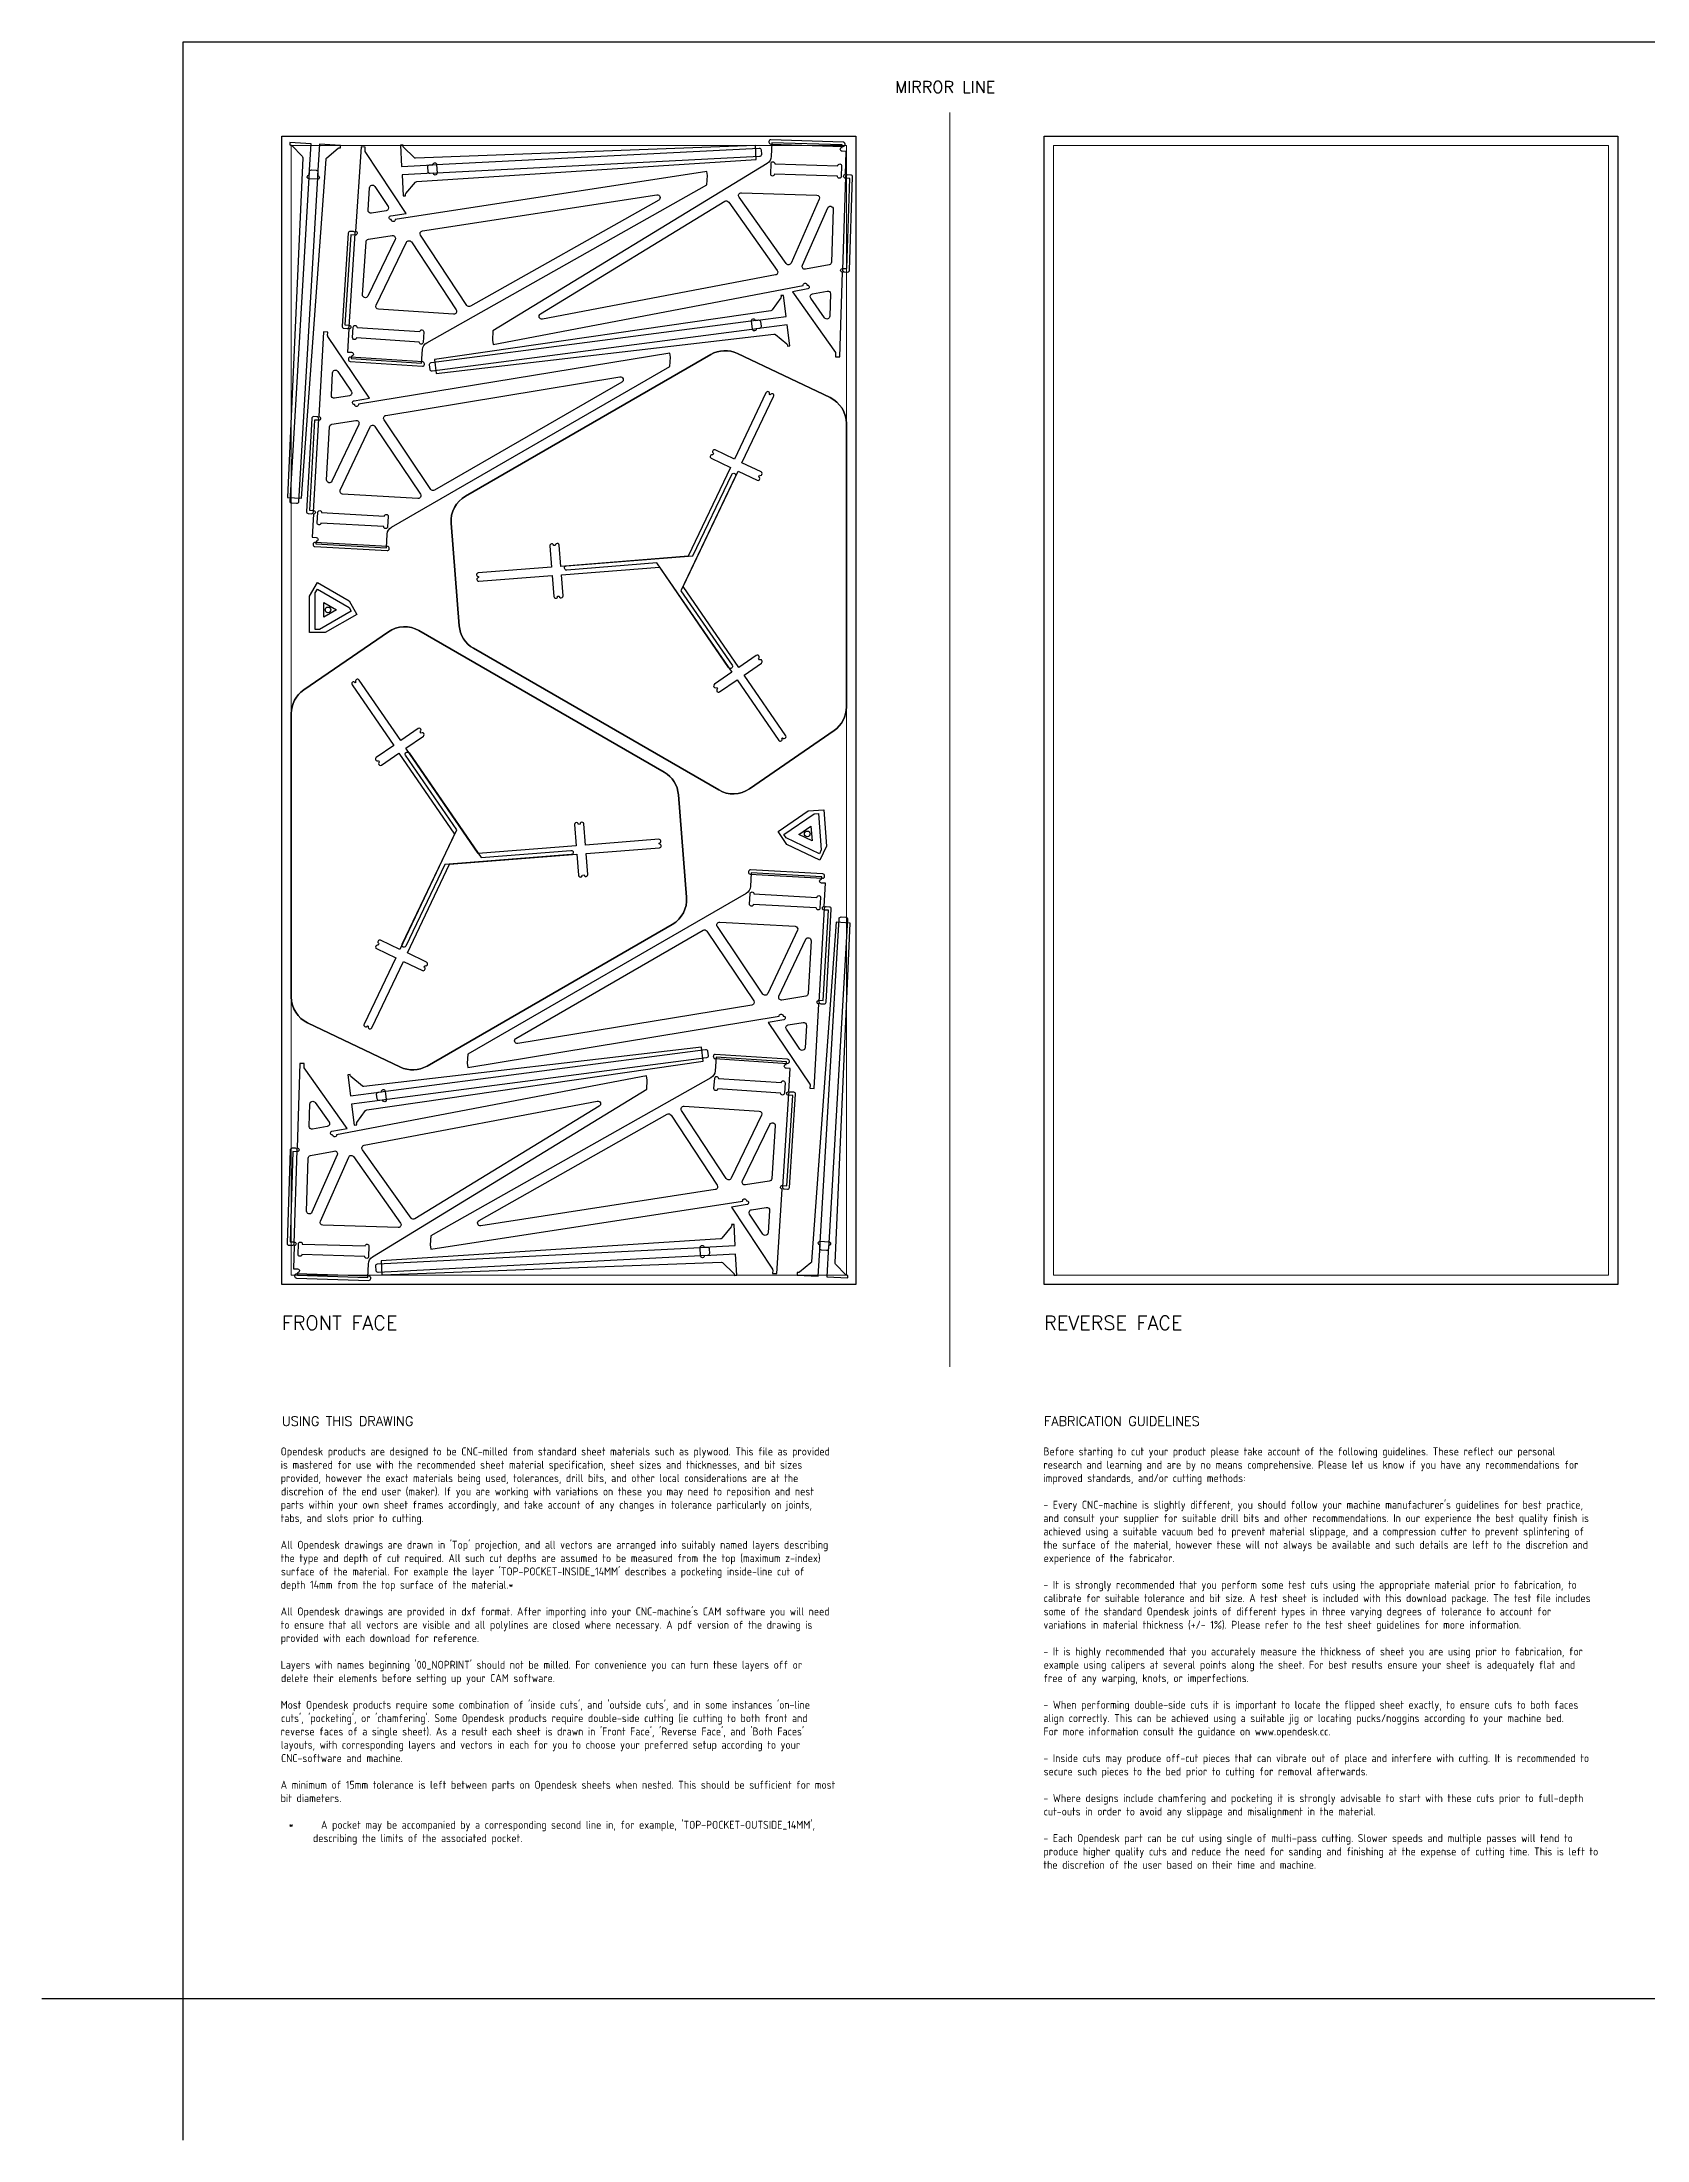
# Model space of a CAD drawing. Header units: millimetres. Extents: x -300 to 5880, y -300 to 4158.
# Drawn here: x -300 to 3112, y -300 to 4158 of the extents above; entities that cross this region are included whole.
import ezdxf
from ezdxf.enums import TextEntityAlignment as Align

# ---------------------------------------------------------------- set-up
doc = ezdxf.new("R2010")
doc.units = ezdxf.units.MM
doc.layers.add('00-NOPRINT_TEXT', color=7, linetype='Continuous', lineweight=25)
doc.layers.add('00_NOPRINT_TOLERANCE', color=7, linetype='Continuous', lineweight=5)
for name, color, linetype, lineweight, true_color in [('BOARD_$TH-NOMINAL', 3, 'Continuous', 30, 0x00ff00), ('TOP-CUT-INSIDE_18.0MM', 1, 'Continuous', 25, 0xff1c00), ('TOP-CUT-OUTSIDE_18.0MM', 220, 'Continuous', 25, 0xff00d1), ('TOP-HOLE-12.0MM-DIAM_18.0MM', 3, 'Continuous', 25, 0x00ff0c), ('TOP-POCKET-INSIDE_9.0MM', 60, 'Continuous', 25, 0xb0ff00), ('TOP-POCKET-OUTSIDE_9.0MM', 40, 'Continuous', 25, 0xffaa00)]:
    doc.layers.add(name, color=color, linetype=linetype, lineweight=lineweight, true_color=true_color)
doc.layers.add('TOP-CHAMFER-ONLINE_14.0MM', color=70, linetype='Continuous', true_color=0x8fff00)
doc.styles.add('OD-ISOCP-17_240', font='isocp.shx')
doc.styles.add('OD-ISOCP-17_241', font='isocp.shx')
doc.styles.add('OD-ISOCP-17_242', font='isocp.shx')
doc.styles.add('OD-ISOCP-17_243', font='isocp.shx')
doc.styles.add('OD-ISOCP-17_244', font='isocp.shx')
doc.styles.add('OD-ISOCP-17_245', font='isocp.shx')
doc.styles.add('OD-ISOCP-17_246', font='isocp.shx')
doc.styles.add('OD-ISOCP-17_247', font='isocp.shx')
doc.styles.add('OD-ISOCP-17_248', font='isocp.shx')
doc.styles.add('OD-ISOCP-17_249', font='isocp.shx')
doc.styles.add('OD-ISOCP-17_250', font='isocp.shx')
doc.styles.add('OD-ISOCP-17_251', font='isocp.shx')
doc.styles.add('OD-ISOCP-17_252', font='isocp.shx')
doc.styles.add('OD-ISOCP-17_253', font='isocp.shx')
doc.styles.add('OD-ISOCP-17_254', font='isocp.shx')
doc.styles.add('OD-ISOCP-17_255', font='isocp.shx')
doc.styles.add('OD-ISOCP-17_256', font='isocp.shx')
doc.styles.add('OD-ISOCP-17_257', font='isocp.shx')
doc.styles.add('OD-ISOCP-17_258', font='isocp.shx')
doc.styles.add('OD-ISOCP-17_259', font='isocp.shx')
doc.styles.add('OD-ISOCP-17_260', font='isocp.shx')
doc.styles.add('OD-ISOCP-17_261', font='isocp.shx')
doc.styles.add('OD-ISOCP-17_262', font='isocp.shx')
doc.styles.add('OD-ISOCP-17_263', font='isocp.shx')
doc.styles.add('OD-ISOCP-17_264', font='isocp.shx')
doc.styles.add('OD-ISOCP-17_265', font='isocp.shx')
doc.styles.add('OD-ISOCP-17_266', font='isocp.shx')
doc.styles.add('OD-ISOCP-17_267', font='isocp.shx')
doc.styles.add('OD-ISOCP-17_268', font='isocp.shx')
doc.styles.add('OD-ISOCP-17_269', font='isocp.shx')
doc.styles.add('OD-ISOCP-17_270', font='isocp.shx')
doc.styles.add('OD-ISOCP-17_271', font='isocp.shx')
doc.styles.add('OD-ISOCP-17_272', font='isocp.shx')
doc.styles.add('OD-ISOCP-17_273', font='isocp.shx')
doc.styles.add('OD-ISOCP-17_274', font='isocp.shx')
doc.styles.add('OD-ISOCP-17_275', font='isocp.shx')
doc.styles.add('OD-ISOCP-17_276', font='isocp.shx')
doc.styles.add('OD-ISOCP-17_277', font='isocp.shx')
doc.styles.add('OD-ISOCP-17_278', font='isocp.shx')
doc.styles.add('OD-ISOCP-17_279', font='isocp.shx')
doc.styles.add('OD-ISOCP-17_280', font='isocp.shx')
doc.styles.add('OD-ISOCP-17_281', font='isocp.shx')
doc.styles.add('OD-ISOCP-17_282', font='isocp.shx')
doc.styles.add('OD-ISOCP-17_283', font='isocp.shx')
doc.styles.add('OD-ISOCP-17_284', font='isocp.shx')
doc.styles.add('OD-ISOCP-17_285', font='isocp.shx')
doc.styles.add('OD-ISOCP-17_286', font='isocp.shx')
doc.styles.add('OD-ISOCP-17_287', font='isocp.shx')
doc.styles.add('OD-ISOCP-17_288', font='isocp.shx')
doc.styles.add('OD-SIMPLEX-20_87', font='simplex.shx')
doc.styles.add('OD-SIMPLEX-20_88', font='simplex.shx')
doc.styles.add('OD-SIMPLEX-25_89', font='simplex.shx')
doc.styles.add('OD-SIMPLEX-30_88', font='simplex.shx')
doc.styles.add('OD-SIMPLEX-30_89', font='simplex.shx')

# ---------------------------------------------------------------- blocks, each defined once
blk = doc.blocks.new('Borders Opendesk_7')
at = {"layer": '00-NOPRINT_TEXT'}
for p, q in [((0, 4158), (5880, 4158)), ((0, 0), (0, 4158)), ((0, 0), (-300, 0)), ((0, -300), (0, 0)), ((5880, 0), (0, 0))]:
    blk.add_line(p, q, dxfattribs=at)
at = {"layer": '00_NOPRINT_TOLERANCE'}
for p, q in [((1630, 1343.2), (1630, 4008)), ((210, 3958), (1430, 3958)), ((210, 1518), (210, 3958)), ((230, 3938), (1410, 3938)), ((230, 1538), (230, 3938)), ((1410, 3938), (1410, 1538)), ((1430, 3958), (1430, 1518)), ((1830, 3958), (3050, 3958)), ((1830, 1518), (1830, 3958)), ((1850, 1538), (1850, 3938)), ((1850, 3938), (3030, 3938)), ((3030, 3938), (3030, 1538)), ((3050, 3958), (3050, 1518)), ((1430, 1518), (210, 1518)), ((1410, 1538), (230, 1538)), ((3050, 1518), (1830, 1518)), ((3030, 1538), (1850, 1538))]:
    blk.add_line(p, q, dxfattribs=at)
at = {"layer": 'BOARD_$TH-NOMINAL'}
for p, q in [((210, 3958), (1430, 3958)), ((210, 1518), (210, 3958)), ((1430, 3958), (1430, 1518)), ((1830, 3958), (3050, 3958)), ((1830, 1518), (1830, 3958)), ((3050, 3958), (3050, 1518)), ((1430, 1518), (210, 1518)), ((3050, 1518), (1830, 1518))]:
    blk.add_line(p, q, dxfattribs=at)
at = {"layer": '00-NOPRINT_TEXT', "style": 'OD-SIMPLEX-25_89'}
blk.add_text('MIRROR LINE', height=25, dxfattribs=at).set_placement((1513.3, 4049.9))
at = {"layer": '00-NOPRINT_TEXT', "color": 7}
for s, height, style, p in [('FRONT FACE', 30, 'OD-SIMPLEX-30_89', (210, 1451.3)), ('REVERSE FACE', 30, 'OD-SIMPLEX-30_88', (1830, 1451.3)), ('USING THIS DRAWING', 20, 'OD-SIMPLEX-20_88', (210, 1237.4)), ('FABRICATION GUIDELINES', 20, 'OD-SIMPLEX-20_87', (1830, 1237.4))]:
    blk.add_text(s, height=height, dxfattribs=dict(at, style=style)).set_placement(p, align=Align.TOP_LEFT)
for s, style, p in [('Opendesk products are designed to be CNC-milled from standard sheet materials such as plywood. This file as provided', 'OD-ISOCP-17_265', (207.4, 1154.7)), ('Before starting to cut your product please take account of the following guidelines. These reflect our personal', 'OD-ISOCP-17_240', (1828.7, 1154.7)), ('is mastered for use with the recommended sheet material specification, sheet sizes and thicknesses, and bit sizes', 'OD-ISOCP-17_266', (207.4, 1126.3)), ('provided, however the exact materials being used, tolerances, drill bits, and other local considerations are at the', 'OD-ISOCP-17_267', (207.4, 1098)), ('research and learning and are by no means comprehensive. Please let us know if you have any recommendations for', 'OD-ISOCP-17_241', (1828.7, 1126.3)), ('improved standards, and/or cutting methods:', 'OD-ISOCP-17_242', (1828.7, 1098)), ('discretion of the end user (maker). If you are working with variations on these you may need to reposition and nest', 'OD-ISOCP-17_268', (208.1, 1069.7)), ('tabs, and slots prior to cutting.', 'OD-ISOCP-17_270', (207.4, 1013)), ('parts within your own sheet frames accordingly, and take account of any changes in tolerance particularly on joints,', 'OD-ISOCP-17_269', (207.4, 1041.3)), ("- Every CNC-machine is slightly different, you should follow your machine manufacturer's guidelines for best practice,", 'OD-ISOCP-17_243', (1828.7, 1041.3)), ('and consult your supplier for suitable drill bits and other recommendations. In our experience the best quality finish is', 'OD-ISOCP-17_244', (1828.7, 1013)), ('achieved using a suitable vacuum bed to prevent material slippage, and a compression cutter to prevent splintering of', 'OD-ISOCP-17_245', (1828.7, 984.7)), ('the type and depth of cut required. All such cut depths are assumed to be measured from the top (maximum z-index)', 'OD-ISOCP-17_272', (207.4, 928)), ("All Opendesk drawings are drawn in 'Top' projection, and all vectors are arranged into suitably named layers describing", 'OD-ISOCP-17_271', (207.4, 956.3)), ('the surface of the material, however these will not always be available and such details are left to the discretion and', 'OD-ISOCP-17_246', (1828.7, 956.3)), ('experience of the fabricator.', 'OD-ISOCP-17_247', (1829.2, 928)), ("surface of the material. For example the layer 'TOP-POCKET-INSIDE_14MM' describes a pocketing inside-line cut of", 'OD-ISOCP-17_273', (208, 899.7)), ('depth 14mm from the top surface of the material.*', 'OD-ISOCP-17_274', (207.4, 871.3)), ('- It is strongly recommended that you perform some test cuts using the appropriate material prior to fabrication, to', 'OD-ISOCP-17_248', (1828.7, 871.3)), ('calibrate for suitable tolerance and bit size. A test sheet is included with this download package. The test file includes', 'OD-ISOCP-17_249', (1829.3, 843)), ('to ensure that all vectors are visible and all polylines are closed where necessary. A pdf version of the drawing is', 'OD-ISOCP-17_276', (207.4, 786.3)), ("All Opendesk drawings are provided in dxf format. After importing into your CNC-machine's CAM software you will need", 'OD-ISOCP-17_275', (207.4, 814.7)), ('variations in material thickness (+/- 1%). Please refer to the test sheet guidelines for more information.', 'OD-ISOCP-17_251', (1828.7, 786.3)), ('some of the standard Opendesk joints of different types in three varying degrees of tolerance to account for', 'OD-ISOCP-17_250', (1829.2, 814.7)), ('provided with each download for reference.', 'OD-ISOCP-17_277', (207.4, 758)), ("Layers with names beginning '00_NOPRINT' should not be milled. For convenience you can turn these layers off or", 'OD-ISOCP-17_278', (207.4, 701.3)), ('- It is highly recommended that you accurately measure the thickness of sheet you are using prior to fabrication, for', 'OD-ISOCP-17_252', (1828.7, 729.7)), ('example using calipers at several points along the sheet. For best results ensure your sheet is adequately flat and', 'OD-ISOCP-17_253', (1829.2, 701.3)), ('delete their elements before setting up your CAM software.', 'OD-ISOCP-17_279', (208.1, 673)), ('free of any warping, knots, or imperfections.', 'OD-ISOCP-17_254', (1828.7, 673)), ("Most Opendesk products require some combination of 'inside cuts', and 'outside cuts', and in some instances 'on-line", 'OD-ISOCP-17_280', (207.4, 616.3)), ('- When performing double-side cuts it is important to locate the flipped sheet exactly, to ensure cuts to both faces', 'OD-ISOCP-17_255', (1828.7, 616.3)), ("reverse faces of a single sheet). As a result each sheet is drawn in 'Front Face', 'Reverse Face', and 'Both Faces'", 'OD-ISOCP-17_282', (207.4, 559.7)), ("cuts', 'pocketing', or 'chamfering'. Some Opendesk products require double-side cutting (ie cutting to both front and", 'OD-ISOCP-17_281', (208.1, 588)), ('align correctly. This can be achieved using a suitable jig or locating pucks/noggins according to your machine bed.', 'OD-ISOCP-17_256', (1828.7, 588)), ('layouts, with corresponding layers and vectors in each for you to choose your preferred setup according to your', 'OD-ISOCP-17_283', (207.8, 531.3)), ('For more information consult the guidance on www.opendesk.cc.', 'OD-ISOCP-17_257', (1828.7, 559.7)), ('CNC-software and machine.', 'OD-ISOCP-17_284', (208.2, 503)), ('- Inside cuts may produce off-cut pieces that can vibrate out of place and interfere with cutting. It is recommended to', 'OD-ISOCP-17_258', (1828.7, 503)), ('secure such pieces to the bed prior to cutting for removal afterwards.', 'OD-ISOCP-17_259', (1829.2, 474.7)), ('A minimum of 15mm tolerance is left between parts on Opendesk sheets when nested. This should be sufficient for most', 'OD-ISOCP-17_285', (207.4, 446.3)), ('bit diameters.', 'OD-ISOCP-17_286', (207.4, 418)), ('- Where designs include chamfering and pocketing it is strongly advisable to start with these cuts prior to full-depth', 'OD-ISOCP-17_260', (1828.7, 418)), ('cut-outs in order to avoid any slippage and misalignment in the material.', 'OD-ISOCP-17_261', (1829.3, 389.7)), ("*      A pocket may be accompanied by a corresponding second line in, for example, 'TOP-POCKET-OUTSIDE_14MM',", 'OD-ISOCP-17_287', (224.4, 361.3)), ('describing the limits of the associated pocket.', 'OD-ISOCP-17_288', (276.1, 333)), ('- Each Opendesk part can be cut using single of multi-pass cutting. Slower speeds and multiple passes will tend to', 'OD-ISOCP-17_262', (1828.7, 333)), ('produce higher quality cuts and reduce the need for sanding and finishing at the expense of cutting time. This is left to', 'OD-ISOCP-17_263', (1828.7, 304.7)), ('the discretion of the user based on their time and machine.', 'OD-ISOCP-17_264', (1828.7, 276.3))]:
    blk.add_text(s, height=17, dxfattribs=dict(at, style=style)).set_placement(p)

msp = doc.modelspace()

# ---------------------------------------------------------------- linework, layer by layer
at = {"layer": 'TOP-CHAMFER-ONLINE_14.0MM'}
for points in [[(569.8, 3135.3, -0.289158), (600.1, 3192.9), (1121.5, 3493.9, -0.246963), (1178.2, 3496.2), (1375.3, 3402.2, -0.289158), (1410, 3347.2), (1410, 2745.1, -0.246963), (1383.6, 2694.9), (1203.7, 2571.2, -0.289158), (1138.7, 2568.6), (617.3, 2869.7, -0.246963), (587, 2917.7)], [(436.3, 2904.8, -0.289158), (501.3, 2907.4), (1022.7, 2606.3, -0.246963), (1053, 2558.3), (1070.2, 2340.7, -0.289158), (1039.9, 2283.1), (518.5, 1982.1, -0.246963), (461.8, 1979.8), (264.7, 2073.8, -0.289158), (230, 2128.8), (230, 2730.9, -0.246963), (256.4, 2781.1)]]:
    msp.add_lwpolyline(points, format="xyb", close=True, dxfattribs=at)
at = {"layer": 'TOP-CUT-INSIDE_18.0MM'}
for points in [[(435.7, 3808.4, -0.546436), (431.6, 3799.2), (400.3, 3794.3, -0.47998), (393.3, 3800.7), (396.5, 3848.2, -0.718736), (407.5, 3851.1)], [(1181.8, 3828.1, -0.619877), (1186.9, 3837.6), (1347, 3832.5, -0.531768), (1352.3, 3824.1), (1292.3, 3688.1, -0.582096), (1281.9, 3687.1)], [(1010.9, 3822.1), (610.7, 3596.4, -0.38963), (602.8, 3598.3), (504.7, 3747.2, -0.546436), (508.8, 3756.4), (1007, 3833.3, -0.834193)], [(1151.8, 3819.4, -0.38963), (1159.8, 3817.7), (1263, 3672.3, -0.546436), (1259.2, 3663), (763.9, 3569, -0.834193), (759.7, 3580)], [(1316.4, 3683.4), (1370.3, 3805.4, -0.824259), (1381.8, 3802.8), (1378.3, 3690.3, -0.35137), (1373.4, 3684.6), (1323, 3675.1, -0.604255)], [(393.9, 3738.7), (444.6, 3746.5, -0.604255), (450.9, 3738), (392.8, 3617.9, -0.824259), (381.4, 3620.9), (388.9, 3733.2, -0.35137)], [(575, 3579.4), (415.2, 3590, -0.531768), (410.2, 3598.6), (474.9, 3732.4, -0.582096), (485.3, 3733.1), (580.4, 3588.7, -0.619877)], [(1337.9, 3622.9), (1369, 3628.8, -0.47998), (1376.1, 3622.7), (1374.6, 3575.1, -0.718736), (1363.7, 3571.8), (1334.1, 3613.6, -0.546436)], [(357.5, 3415.7, -0.546436), (353.5, 3406.4), (322.2, 3401.2, -0.47998), (315.2, 3407.5), (317.9, 3455.1, -0.718736), (328.9, 3458.1)], [(534.6, 3205.4, -0.38963), (526.7, 3207.3), (427.1, 3355.2, -0.546436), (431.1, 3364.4), (928.5, 3446.2, -0.834193), (932.5, 3435.1)], [(316.4, 3345.6), (367, 3353.9, -0.604255), (373.4, 3345.4), (316.5, 3224.7, -0.824259), (305.1, 3227.6), (311.4, 3340, -0.35137)], [(499.1, 3188.1), (339.2, 3197.1, -0.531768), (334.1, 3205.6), (397.4, 3340.1, -0.582096), (407.8, 3340.9), (504.4, 3197.4, -0.619877)], [(1300.8, 2278.9, -0.531768), (1305.9, 2270.4), (1242.6, 2135.9, -0.582096), (1232.2, 2135.1), (1135.6, 2278.6, -0.619877), (1140.9, 2287.9)], [(1105.4, 2270.6, -0.38963), (1113.3, 2268.7), (1212.9, 2120.8, -0.546436), (1208.9, 2111.6), (711.5, 2029.8, -0.834193), (707.5, 2040.9)], [(1328.6, 2136, -0.35137), (1323.6, 2130.4), (1273, 2122.1, -0.604255), (1266.6, 2130.6), (1323.5, 2251.3, -0.824259), (1334.9, 2248.4)], [(1282.5, 2060.3, -0.546436), (1286.5, 2069.6), (1317.8, 2074.8, -0.47998), (1324.8, 2068.5), (1322.1, 2020.9, -0.718736), (1311.1, 2017.9)], [(268.1, 1853.9), (269.7, 1901.5, -0.718736), (280.5, 1904.8), (310.2, 1863.1, -0.546436), (306.4, 1853.7), (275.3, 1847.8, -0.47998)], [(884.6, 1896.6), (492.4, 1657.2, -0.38963), (484.5, 1658.9), (381.3, 1804.3, -0.546436), (385.1, 1813.7), (880.3, 1907.6, -0.834193)], [(1037.2, 1877.7), (1135.3, 1728.8, -0.546436), (1131.2, 1719.6), (633, 1642.7, -0.834193), (629.1, 1653.9), (1029.3, 1879.6, -0.38963)], [(1065, 1896.6), (1224.8, 1886, -0.531768), (1229.8, 1877.4), (1165.1, 1743.6, -0.582096), (1154.7, 1742.9), (1059.6, 1887.3, -0.619877)], [(1195.4, 1729.5, -0.604255), (1189.1, 1738), (1247.2, 1858.1, -0.824259), (1258.6, 1855.1), (1251.1, 1742.8, -0.35137), (1246.1, 1737.3)], [(321.2, 1801.5, -0.604255), (327.8, 1793.2), (273.9, 1671.2, -0.824259), (262.4, 1673.8), (266, 1786.3, -0.35137), (270.9, 1792)], [(457.3, 1639.1), (297.2, 1644.1, -0.531768), (291.9, 1652.5), (352, 1788.5, -0.582096), (362.3, 1789.5), (462.4, 1648.5, -0.619877)], [(1204.3, 1667.6, -0.546436), (1208.4, 1676.8), (1239.7, 1681.7, -0.47998), (1246.7, 1675.3), (1243.5, 1627.8, -0.718736), (1232.5, 1624.9)]]:
    msp.add_lwpolyline(points, format="xyb", close=True, dxfattribs=at)
for points in [[(1159.6, 2828.6), (1006.7, 3050.9), (815.5, 3035.8, -1), (814.8, 3044.8), (1083.7, 3066), (1166.3, 3239.1, -1), (1174.4, 3235.3), (1058.3, 2991.8), (1167, 2833.7, -1), (1159.6, 2828.6)], [(825.2, 2431.2), (556.3, 2410), (473.7, 2236.9, -1), (465.6, 2240.7), (581.7, 2484.2), (473, 2642.3, -1), (480.4, 2647.4), (633.3, 2425.1), (824.5, 2440.2, -1), (825.2, 2431.2)]]:
    msp.add_lwpolyline(points, format="xyb", dxfattribs=at)
at = {"layer": 'TOP-CUT-OUTSIDE_18.0MM'}
for points in [[(285.5, 3866.3), (267.6, 3867.3, -1), (268, 3875.3), (271.9, 3941.7), (227, 3944.3), (226.7, 3939.1), (228.6, 3939, -0.189049), (231.3, 3937.8), (253.1, 3915, -0.205238), (254.2, 3912.1), (222, 3190.2), (251.9, 3188.4), (304, 3909.1, -0.205238), (305.4, 3911.9), (329.8, 3932, -0.189049), (332.6, 3932.9), (334.5, 3932.8), (334.8, 3938), (289.9, 3940.6), (286, 3874.3, -1), (285.5, 3866.3)], [(450.6, 3780.8, -1), (442.7, 3779.6), (442.5, 3780.6, -1), (441.3, 3788.5), (474.2, 3793.6), (387.2, 3925.6, -0.141989), (386.7, 3927.6), (387.2, 3934.5), (378.2, 3935.1), (366.3, 3755.6, -1), (365.8, 3747.6), (356.8, 3748.2), (344.1, 3556.8), (353.1, 3556.2, -1), (352.6, 3548.2), (349.3, 3499.2), (358.3, 3498.6, -1), (357.8, 3490.6), (357.4, 3485.2), (507.1, 3475.3), (509, 3504.3, -0.257105), (518.4, 3518.9), (1113.5, 3854.7), (1114.8, 3874.2), (1113.4, 3883.1), (450.6, 3780.8)], [(538.9, 3897.4), (539.8, 3879.4, -1), (531.8, 3879), (465.5, 3875.6), (467.8, 3830.7), (473, 3830.9), (472.9, 3832.9, -0.189049), (473.8, 3835.7), (494, 3859.9, -0.205238), (496.8, 3861.3), (1217.9, 3908), (1216.4, 3937.9), (494.3, 3911, -0.205238), (491.4, 3912.2), (468.8, 3934.2, -0.189049), (467.6, 3936.9), (467.5, 3938.8), (462.3, 3938.5), (464.5, 3893.6), (530.9, 3897, -1), (538.9, 3897.4)], [(1318.2, 3640.6, -1), (1326.1, 3642.1), (1326.3, 3641.1, -1), (1327.7, 3633.2), (1295.1, 3627), (1386.6, 3498.1, -0.141989), (1387.1, 3496.1), (1386.9, 3489.2), (1395.9, 3488.9), (1401.6, 3668.7, -1), (1401.8, 3676.7), (1410.8, 3676.5), (1416.9, 3868.2), (1407.9, 3868.4, -1), (1408.2, 3876.4), (1409.7, 3925.6), (1400.7, 3925.9, -1), (1401, 3933.9), (1401.1, 3939.2), (1251.2, 3944), (1250.3, 3914.9, -0.257105), (1241.4, 3900), (658.3, 3543.9), (657.6, 3524.4), (659.3, 3515.5), (1318.2, 3640.6)], [(1210.3, 3547.5), (1208, 3565.4, -1), (1215.9, 3566.4), (1281.8, 3575), (1276, 3619.6), (1270.9, 3619), (1271.1, 3617, -0.189049), (1270.4, 3614.2), (1252.1, 3588.5, -0.205238), (1249.4, 3586.8), (534.3, 3483.6), (538.2, 3453.8), (1255.9, 3537.4, -0.205238), (1258.9, 3536.5), (1283.2, 3516.4, -0.189049), (1284.6, 3513.8), (1284.8, 3511.9), (1290, 3512.5), (1284.2, 3557.2), (1218.3, 3548.6, -1), (1210.3, 3547.5)], [(372.7, 3388.3, -1), (364.8, 3387), (364.6, 3387.9, -1), (363.3, 3395.8), (396.1, 3401.2), (307.8, 3532.4, -0.141989), (307.3, 3534.3), (307.7, 3541.3), (298.8, 3541.8), (288.6, 3362.1, -1), (288.2, 3354.1), (279.2, 3354.6), (268.4, 3163.1), (277.4, 3162.6, -1), (277, 3154.7), (274.2, 3105.6), (283.2, 3105.1, -1), (282.7, 3097.1), (282.4, 3091.7), (432.2, 3083.3), (433.8, 3112.3, -0.257105), (443, 3127), (1034.8, 3468.7), (1035.9, 3488.2), (1034.4, 3497.1), (372.7, 3388.3)], [(1410, 3347.2, 0.289158), (1375.3, 3402.2), (1178.2, 3496.2, 0.246963), (1121.5, 3493.9), (600.1, 3192.9, 0.289158), (569.8, 3135.3), (587, 2917.7, 0.246963), (617.3, 2869.7), (1138.7, 2568.6, 0.289158), (1203.7, 2571.2), (1383.6, 2694.9, 0.246963), (1410, 2745.1), (1410, 3347.2)], [(230, 2128.8, 0.289158), (264.7, 2073.8), (461.8, 1979.8, 0.246963), (518.5, 1982.1), (1039.9, 2283.1, 0.289158), (1070.2, 2340.7), (1053, 2558.3, 0.246963), (1022.7, 2606.3), (501.3, 2907.4, 0.289158), (436.3, 2904.8), (256.4, 2781.1, 0.246963), (230, 2730.9), (230, 2128.8)], [(1267.3, 2087.7, -1), (1275.2, 2089), (1275.4, 2088.1, -1), (1276.7, 2080.2), (1243.9, 2074.8), (1332.2, 1943.6, -0.141989), (1332.7, 1941.7), (1332.3, 1934.7), (1341.2, 1934.2), (1351.4, 2113.9, -1), (1351.8, 2121.9), (1360.8, 2121.4), (1371.6, 2312.9), (1362.6, 2313.4, -1), (1363, 2321.3), (1365.8, 2370.4), (1356.8, 2370.9, -1), (1357.3, 2378.9), (1357.6, 2384.3), (1207.8, 2392.7), (1206.2, 2363.7, -0.257105), (1197, 2349), (605.2, 2007.3), (604.1, 1987.8), (605.6, 1978.9), (1267.3, 2087.7)], [(1354.5, 1609.7), (1372.4, 1608.7, -1), (1372, 1600.7), (1368.1, 1534.3), (1413, 1531.7), (1413.3, 1536.9), (1411.4, 1537, -0.189049), (1408.7, 1538.2), (1386.9, 1561, -0.205238), (1385.8, 1563.9), (1418, 2285.8), (1388.1, 2287.6), (1336, 1566.9, -0.205238), (1334.6, 1564.1), (1310.2, 1544, -0.189049), (1307.4, 1543.1), (1305.5, 1543.2), (1305.2, 1538), (1350.1, 1535.4), (1354, 1601.7, -1), (1354.5, 1609.7)], [(429.7, 1928.5), (432, 1910.6, -1), (424.1, 1909.6), (358.2, 1901), (364, 1856.4), (369.1, 1857), (368.9, 1859, -0.189049), (369.6, 1861.8), (387.9, 1887.5, -0.205238), (390.6, 1889.2), (1105.7, 1992.4), (1101.8, 2022.2), (384.1, 1938.6, -0.205238), (381.1, 1939.5), (356.8, 1959.6, -0.189049), (355.4, 1962.2), (355.2, 1964.1), (350, 1963.5), (355.8, 1918.8), (421.7, 1927.4, -1), (429.7, 1928.5)], [(326, 1836.1, -1), (318.2, 1834.6), (318, 1835.5, -1), (316.5, 1843.4), (349.1, 1849.6), (257.6, 1978.5, -0.141989), (257.1, 1980.5), (257.4, 1987.4), (248.4, 1987.7), (242.7, 1807.9, -1), (242.4, 1799.9), (233.4, 1800.2), (227.3, 1608.5), (236.3, 1608.2, -1), (236.1, 1600.2), (234.5, 1551), (243.5, 1550.8, -1), (243.3, 1542.8), (243.1, 1537.4), (393, 1532.6), (393.9, 1561.7, -0.257105), (402.8, 1576.6), (986, 1932.7), (986.6, 1952.2), (984.9, 1961.1), (326, 1836.1)], [(1189.4, 1695.2, -1), (1197.3, 1696.4), (1197.5, 1695.4, -1), (1198.7, 1687.5), (1165.8, 1682.4), (1252.8, 1550.4, -0.141989), (1253.3, 1548.4), (1252.8, 1541.5), (1261.8, 1540.9), (1273.7, 1720.4, -1), (1274.2, 1728.4), (1283.2, 1727.8), (1295.9, 1919.2), (1286.9, 1919.8, -1), (1287.4, 1927.8), (1290.7, 1976.8), (1281.7, 1977.4, -1), (1282.2, 1985.4), (1282.6, 1990.8), (1132.9, 2000.7), (1131, 1971.7, -0.257105), (1121.6, 1957.1), (526.5, 1621.3), (525.2, 1601.8), (526.6, 1592.9), (1189.4, 1695.2)], [(1100.1, 1578.6), (1099.2, 1596.6, -1), (1107.2, 1597), (1173.5, 1600.4), (1171.2, 1645.3), (1166, 1645.1), (1166.1, 1643.1, -0.189049), (1165.2, 1640.3), (1145, 1616.1, -0.205238), (1142.2, 1614.7), (421.1, 1568), (422.6, 1538.1), (1144.7, 1565, -0.205238), (1147.6, 1563.8), (1170.2, 1541.8, -0.189049), (1171.4, 1539.1), (1171.5, 1537.2), (1176.7, 1537.5), (1174.5, 1582.4), (1108.1, 1579, -1), (1100.1, 1578.6)]]:
    msp.add_lwpolyline(points, format="xyb", dxfattribs=at)
for points in [[(357.5, 2948.7), (290, 2909.7), (281, 2909.7), (281, 2987.6), (285.5, 2995.4), (353, 2956.5)], [(1282.2, 2466.7), (1277.2, 2474.1), (1341.4, 2518.2), (1350.4, 2518.9), (1356.5, 2441.2), (1352.6, 2433.1)]]:
    msp.add_lwpolyline(points, close=True, dxfattribs=at)
at = {"layer": 'TOP-HOLE-12.0MM-DIAM_18.0MM'}
for centre in [(308, 2951.3), (1326.7, 2475.4)]:
    msp.add_circle(centre, 6, dxfattribs=at)
at = {"layer": 'TOP-POCKET-INSIDE_9.0MM'}
for points in [[(524.9, 3878.6, -0.414214), (520.7, 3882.4), (520.2, 3892.4, -0.414214), (524, 3896.6), (1224.6, 3932.3, -0.414214), (1228.8, 3928.6), (1229.3, 3918.6, -0.414214), (1225.5, 3914.4)], [(1407.2, 3940.1), (1407.2, 3941.1, 0.414214), (1403.3, 3945.2), (1249.4, 3950.1, 0.414214), (1245.3, 3946.2), (1245.3, 3945.2, 0.414214), (1249.1, 3941.1), (1403.1, 3936.2, 0.414214)], [(268.4, 3882.2, -0.414214), (272.7, 3886), (282.7, 3885.4, -0.414214), (286.4, 3881.2), (245.5, 3180.9, -0.414214), (241.3, 3177.1), (231.3, 3177.7, -0.414214), (227.5, 3181.9)], [(1408, 3871.6), (1401.7, 3673.5, 0.414214), (1405.6, 3669.4), (1412.6, 3669.2, 0.414214), (1416.7, 3673.1), (1423, 3871.2, 0.414214), (1419.1, 3875.3), (1412.1, 3875.5, 0.414214)], [(352.9, 3553), (366, 3750.8, 0.414214), (362.3, 3755), (355.3, 3755.5, 0.414214), (351, 3751.8), (337.9, 3554, 0.414214), (341.6, 3549.7), (348.6, 3549.3, 0.414214)], [(1222.8, 3567.3, -0.414214), (1227.3, 3563.9), (1228.6, 3554, -0.414214), (1225.1, 3549.5), (529.5, 3458.7, -0.414214), (525, 3462.2), (523.7, 3472.1, -0.414214), (527.2, 3476.6)], [(509.3, 3478.1), (355.6, 3488.3, 0.414214), (351.3, 3484.6), (351.3, 3483.6, 0.414214), (355, 3479.3), (508.7, 3469.2, 0.414214), (512.9, 3472.9), (513, 3473.9, 0.414214)], [(277.2, 3159.4), (288.4, 3357.3, 0.414214), (284.6, 3361.6), (277.6, 3361.9, 0.414214), (273.4, 3358.2), (262.3, 3160.3, 0.414214), (266, 3156.1), (273, 3155.7, 0.414214)], [(276.4, 3091), (276.3, 3090, 0.414214), (280.1, 3085.8), (433.9, 3077.2, 0.414214), (438.1, 3080.9), (438.1, 3081.9, 0.414214), (434.4, 3086.2), (280.6, 3094.8, 0.414214)], [(1206.1, 2398.8, 0.414214), (1201.9, 2395.1), (1201.9, 2394.1, 0.414214), (1205.6, 2389.8), (1359.4, 2381.2, 0.414214), (1363.6, 2385), (1363.7, 2386, 0.414214), (1359.9, 2390.2)], [(1362.8, 2316.6), (1351.6, 2118.7, 0.414214), (1355.4, 2114.4), (1362.4, 2114.1, 0.414214), (1366.6, 2117.8), (1377.7, 2315.7, 0.414214), (1374, 2319.9), (1367, 2320.3, 0.414214)], [(1371.6, 1593.8, -0.414214), (1367.3, 1590), (1357.3, 1590.6, -0.414214), (1353.6, 1594.8), (1394.5, 2295.1, -0.414214), (1398.7, 2298.9), (1408.7, 2298.3, -0.414214), (1412.5, 2294.1)], [(412.7, 1912.1), (411.4, 1922, -0.414214), (414.9, 1926.5), (1110.5, 2017.3, -0.414214), (1115, 2013.8), (1116.3, 2003.9, -0.414214), (1112.8, 1999.4), (417.2, 1908.7, -0.414214)], [(1131.3, 2006.8, 0.414214), (1127.1, 2003.1), (1127, 2002.1, 0.414214), (1130.7, 1997.9), (1284.4, 1987.7, 0.414214), (1288.7, 1991.4), (1288.7, 1992.4, 0.414214), (1285, 1996.7)], [(1287.1, 1923), (1274, 1725.2, 0.414214), (1277.7, 1721), (1284.7, 1720.5, 0.414214), (1289, 1724.2), (1302.1, 1922, 0.414214), (1298.4, 1926.3), (1291.4, 1926.7, 0.414214)], [(236.2, 1605), (242.5, 1803.1, 0.414214), (238.6, 1807.2), (231.7, 1807.4, 0.414214), (227.5, 1803.5), (221.2, 1605.4, 0.414214), (225.1, 1601.3), (232.1, 1601.1, 0.414214)], [(1114.1, 1597.4, -0.414214), (1118.3, 1593.6), (1118.8, 1583.6, -0.414214), (1115, 1579.4), (414.4, 1543.7, -0.414214), (410.2, 1547.4), (409.7, 1557.4, -0.414214), (413.5, 1561.6)], [(399, 1530.4), (399, 1531.4, 0.414214), (395.1, 1535.6), (241.2, 1540.4, 0.414214), (237.1, 1536.6), (237, 1535.6, 0.414214), (240.9, 1531.4), (394.8, 1526.6, 0.414214)]]:
    msp.add_lwpolyline(points, format="xyb", close=True, dxfattribs=at)
for points in [[(1391, 3872.7), (1257.1, 3876.9, -1), (1249.1, 3877.2), (1249.8, 3899.5, -1), (1257.8, 3899.2), (1391.7, 3895, -1), (1399.7, 3894.7), (1399, 3872.4, -1), (1391, 3872.7)], [(369.8, 3551.4), (503.5, 3542.5, -1), (511.5, 3542), (510, 3519.7, -1), (502, 3520.3), (368.3, 3529.1, -1), (360.4, 3529.7), (361.8, 3551.9, -1), (369.8, 3551.4)], [(1131.2, 3291, 1), (1127.7, 3283.8), (1126.2, 3280.5, 1), (1122.7, 3273.3), (1163.4, 3253.9), (1073.4, 3065.2), (802.8, 3043.8), (799.2, 3088.7, 1), (791.2, 3088.1), (787.7, 3087.8, 1), (779.7, 3087.2), (783.2, 3042.3), (627.5, 3030, 0.98952), (628.1, 3022), (628.2, 3020.1, 0.995622), (628.9, 3012.1), (784.7, 3024.4), (788.2, 2979.5, 0.990296), (796.2, 2980.1), (799.7, 2980.3, 1), (807.7, 2980.9), (804.6, 3025.9), (1012.6, 3042.3), (1166.4, 2818.7), (1129.3, 2793.2, 1), (1133.9, 2786.6), (1135.9, 2783.6, 1), (1140.4, 2777), (1177.5, 2802.5), (1266, 2673.8, 1), (1272.6, 2678.3), (1274.3, 2679.4, 1), (1280.9, 2684), (1192.3, 2812.7), (1229.4, 2838.2, 1), (1224.9, 2844.8), (1222.9, 2847.8, 1), (1218.3, 2854.4), (1181.2, 2828.9), (1062.8, 3001.2), (1179.6, 3246.2), (1220.2, 3226.8, 1.004811), (1223.7, 3234), (1225.2, 3237.3, 1.007089), (1228.6, 3244.5), (1188, 3263.9), (1255.3, 3404.9, 1), (1248.1, 3408.4), (1246.3, 3409.2, 1), (1239, 3412.7), (1171.8, 3271.6), (1131.2, 3291)], [(294.2, 3158), (428, 3150.5, -1), (435.9, 3150), (434.7, 3127.8, -1), (426.7, 3128.2), (292.9, 3135.7, -1), (284.9, 3136.2), (286.2, 3158.4, -1), (294.2, 3158)], [(410.6, 2637.8, 1), (415.1, 2631.2), (417.1, 2628.2, 1), (421.7, 2621.6), (458.8, 2647.1), (577.2, 2474.8), (460.4, 2229.8), (419.8, 2249.2, 1), (416.3, 2242), (414.8, 2238.7, 1), (411.4, 2231.5), (452, 2212.1), (384.7, 2071.1, 0.98952), (391.9, 2067.6), (393.7, 2066.8, 0.995622), (401, 2063.3), (468.2, 2204.4), (508.8, 2185, 0.990296), (512.3, 2192.2), (513.9, 2195.4, 1), (517.4, 2202.6), (476.8, 2222.5), (566.6, 2410.8), (837.2, 2432.2), (840.8, 2387.3, 1), (848.8, 2387.9), (852.3, 2388.2, 1), (860.3, 2388.8), (856.8, 2433.7), (1012.5, 2446, 1), (1011.9, 2454), (1011.8, 2455.9, 1), (1011.1, 2463.9), (855.3, 2451.6), (851.8, 2496.5, 1), (843.8, 2495.9), (840.3, 2495.6, 1), (832.3, 2495), (835.8, 2450.1), (627.4, 2433.7), (473.6, 2657.3), (510.7, 2682.8, 1.004811), (506.1, 2689.4), (504.1, 2692.4, 1.007089), (499.6, 2699), (462.5, 2673.5), (374, 2802.2, 1), (367.4, 2797.7), (365.7, 2796.6, 1), (359.1, 2792), (447.7, 2663.3), (410.6, 2637.8)], [(1345.8, 2318), (1212, 2325.5, -1), (1204.1, 2326), (1205.3, 2348.2, -1), (1213.3, 2347.8), (1347.1, 2340.3, -1), (1355.1, 2339.8), (1353.8, 2317.6, -1), (1345.8, 2318)], [(1270.2, 1924.6), (1136.5, 1933.5, -1), (1128.5, 1934), (1130, 1956.3, -1), (1138, 1955.7), (1271.7, 1946.9, -1), (1279.6, 1946.3), (1278.2, 1924.1, -1), (1270.2, 1924.6)], [(253.2, 1603.9), (387.1, 1599.7, -1), (395.1, 1599.4), (394.4, 1577.2, -1), (386.4, 1577.4), (252.5, 1581.7, -1), (244.5, 1581.9), (245.2, 1604.2, -1), (253.2, 1603.9)]]:
    msp.add_lwpolyline(points, format="xyb", dxfattribs=at)
for points in [[(352.8, 2970.4), (369.4, 2941.7), (302.2, 2902.9), (269, 2902.9), (269, 2980.5), (285.6, 3009.2)], [(1361.8, 2526.6), (1367.9, 2449.3), (1353.5, 2419.3), (1283.5, 2452.8), (1264.8, 2480.1), (1328.7, 2524)]]:
    msp.add_lwpolyline(points, close=True, dxfattribs=at)
at = {"layer": 'TOP-POCKET-OUTSIDE_9.0MM'}
for points in [[(299, 2966.9), (326, 2951.3), (299, 2935.7)], [(1308.8, 2474), (1334.5, 2491.6), (1336.9, 2460.5)]]:
    msp.add_lwpolyline(points, close=True, dxfattribs=at)

# ---------------------------------------------------------------- block references
msp.add_blockref('Borders Opendesk_7', (0, 0))

doc.saveas('drawing.dxf')
